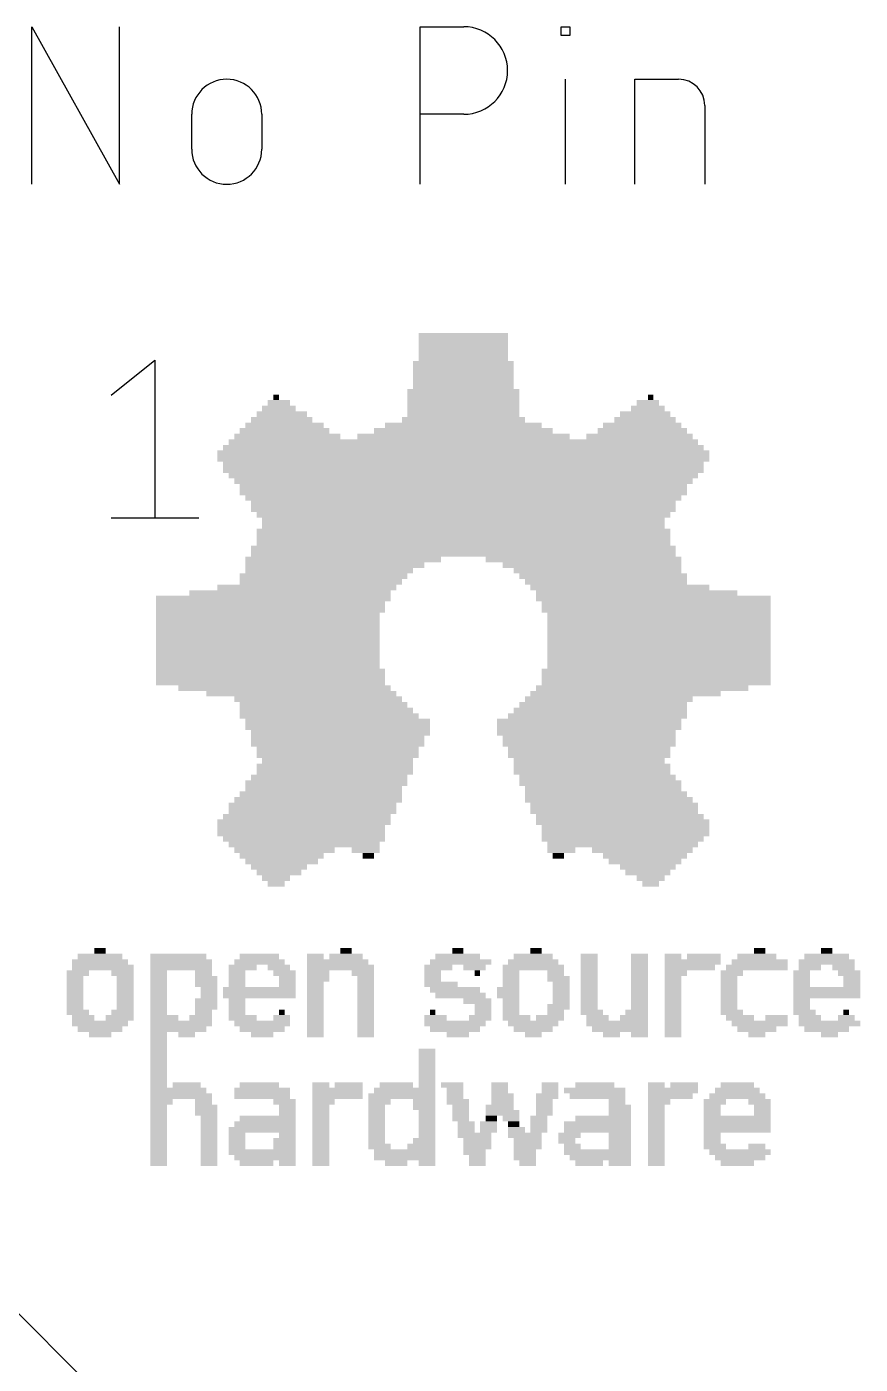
# Model space of a CAD drawing. Extents: x 0 to 71, y 0 to 82.1.
# Drawn here: x 52.12 to 60.45, y 35.46 to 48.83 of the extents above; entities that cross this region are included whole.
import ezdxf

# ---------------------------------------------------------------- set-up
doc = ezdxf.new("R2010")
doc.units = 0
doc.layers.add('20', color=30, linetype='CONTINUOUS')
doc.layers.add('21', color=253, linetype='CONTINUOUS')

# ---------------------------------------------------------------- blocks, each defined once
blk = doc.blocks.new('RECT')
blk.add_solid([(-0.5, -0.5), (0.5, -0.5), (-0.5, 0.5), (0.5, 0.5)])

msp = doc.modelspace()

# ---------------------------------------------------------------- linework, layer by layer
at = {"layer": '20'}
msp.add_line((49.0858, 38.9142), (60.4142, 27.5858), dxfattribs=at)
at = {"layer": '21'}
for p, q in [((52.1716, 47.2504), (52.1716, 48.8252)), ((52.1716, 48.8252), (53.0465, 47.2504)), ((53.0465, 47.2504), (53.0465, 48.8252)), ((56.0527, 47.2504), (56.0527, 48.8252)), ((56.0527, 48.8252), (56.4901, 48.8252)), ((57.4631, 48.7377), (57.4631, 48.8252)), ((57.4631, 48.8252), (57.5506, 48.8252)), ((57.5506, 48.8252), (57.5506, 48.7377)), ((57.5506, 48.7377), (57.4631, 48.7377)), ((57.5068, 47.2504), (57.5068, 48.3002)), ((58.199, 47.2504), (58.199, 48.3002)), ((58.199, 48.3002), (58.6364, 48.3002)), ((58.8989, 48.0378), (58.8989, 47.2504)), ((53.7701, 47.6003), (53.7701, 47.9503)), ((54.47, 47.9503), (54.47, 47.6003)), ((56.4901, 47.9503), (56.0527, 47.9503)), ((52.9654, 45.1414), (53.4028, 45.4914)), ((53.4028, 45.4914), (53.4028, 43.9166)), ((52.9654, 43.9166), (53.8402, 43.9166))]:
    msp.add_line(p, q, dxfattribs=at)
for centre, radius, start, end in [((56.4901, 48.3877), 0.4374, 270, 90), ((54.1201, 47.9503), 0.35, 0, 180), ((58.6364, 48.0378), 0.2625, 0, 90), ((54.1201, 47.6003), 0.35, 180, 0)]:
    msp.add_arc(centre, radius, start, end, dxfattribs=at)

# ---------------------------------------------------------------- block references
at = {"layer": '21', "yscale": 0.0559}
for p, xscale in [((56.4858, 45.7352), 0.8941), ((56.4858, 45.6794), 0.8941), ((56.4858, 45.6235), 0.8941), ((56.4858, 45.5676), 0.8941), ((56.4858, 45.4558), 1.0058), ((56.4858, 45.5117), 0.8941), ((56.4858, 45.4), 1.0058), ((56.4858, 45.3441), 1.0058), ((56.4858, 45.1764), 1.1176), ((56.4858, 45.2882), 1.0058), ((56.4858, 45.2323), 1.0058), ((54.6418, 45.0647), 0.2235), ((54.6138, 45.1206), 0.0559), ((56.4858, 45.1206), 1.1176), ((56.4858, 45.0647), 1.1176), ((58.3298, 45.0647), 0.2235), ((58.3578, 45.1206), 0.0559), ((54.6697, 44.897), 0.6147), ((54.6697, 44.9529), 0.5029), ((54.6418, 45.0088), 0.3353), ((56.4858, 44.897), 1.2294), ((56.4858, 45.0088), 1.1176), ((56.4858, 44.9529), 1.1176), ((58.3019, 44.897), 0.6147), ((58.3019, 44.9529), 0.5029), ((58.3298, 45.0088), 0.3353), ((54.6976, 44.7853), 0.8941), ((54.6976, 44.8412), 0.7823), ((56.4858, 44.7853), 1.7882), ((56.4858, 44.8412), 1.5646), ((58.2739, 44.7853), 0.8941), ((58.2739, 44.8412), 0.7823), ((56.4858, 44.6735), 4.6939), ((54.7256, 44.7294), 1.0617), ((56.4858, 44.7294), 2.1234), ((58.246, 44.7294), 1.0617), ((56.4858, 44.5618), 4.9174), ((56.4858, 44.5059), 4.9174), ((56.4858, 44.6176), 4.8057), ((56.4858, 44.45), 4.8057), ((56.4858, 44.3941), 4.8057), ((56.4858, 44.3382), 4.6939), ((56.4858, 44.2824), 4.5822), ((56.4858, 44.2265), 4.4704), ((56.4858, 44.1706), 4.4704), ((56.4858, 44.1147), 4.3586), ((56.4858, 44.0588), 4.2469), ((56.4858, 44.003), 4.2469), ((56.4858, 43.9471), 4.1351), ((56.4858, 43.8912), 4.0234), ((56.4858, 43.8353), 4.0234), ((56.4858, 43.7794), 4.1351), ((56.4858, 43.7236), 4.1351), ((56.4858, 43.6118), 4.2469), ((56.4858, 43.6677), 4.1351), ((55.2005, 43.4442), 1.7882), ((55.2844, 43.5), 1.9558), ((56.4858, 43.5559), 4.2469), ((57.6872, 43.5), 1.9558), ((57.771, 43.4442), 1.7882), ((55.0888, 43.3324), 1.6764), ((55.1447, 43.3883), 1.6764), ((57.8269, 43.3883), 1.6764), ((57.8828, 43.3324), 1.6764), ((54.7535, 43.1648), 2.0117), ((54.9212, 43.2206), 1.7882), ((55.0609, 43.2765), 1.6205), ((57.9107, 43.2765), 1.6205), ((58.0504, 43.2206), 1.7882), ((58.2181, 43.1648), 2.0117), ((54.5579, 43.053), 2.2911), ((54.5859, 43.1089), 2.347), ((58.3857, 43.1089), 2.347), ((58.4137, 43.053), 2.2911), ((54.5579, 42.9971), 2.2911), ((54.53, 42.9412), 2.2352), ((58.4137, 42.9971), 2.2911), ((58.4416, 42.9412), 2.2352), ((54.53, 42.8854), 2.2352), ((54.53, 42.8295), 2.2352), ((54.53, 42.7736), 2.2352), ((58.4416, 42.8854), 2.2352), ((58.4416, 42.8295), 2.2352), ((58.4416, 42.7736), 2.2352), ((54.53, 42.7177), 2.2352), ((54.53, 42.6618), 2.2352), ((58.4416, 42.7177), 2.2352), ((58.4416, 42.6618), 2.2352), ((54.53, 42.606), 2.2352), ((54.53, 42.5501), 2.2352), ((54.53, 42.4942), 2.2352), ((58.4416, 42.606), 2.2352), ((58.4416, 42.5501), 2.2352), ((58.4416, 42.4942), 2.2352), ((54.5579, 42.3824), 2.2911), ((54.53, 42.4383), 2.2352), ((58.4137, 42.3824), 2.2911), ((58.4416, 42.4383), 2.2352), ((54.5579, 42.3266), 2.2911), ((54.5579, 42.2707), 2.2911), ((58.4137, 42.3266), 2.2911), ((58.4137, 42.2707), 2.2911), ((54.6976, 42.2148), 2.1234), ((54.8653, 42.1589), 1.8999), ((55.0329, 42.103), 1.6764), ((57.9387, 42.103), 1.6764), ((58.1063, 42.1589), 1.8999), ((58.2739, 42.2148), 2.1234), ((55.0888, 42.0472), 1.6764), ((55.1167, 41.9913), 1.7323), ((57.8549, 41.9913), 1.7323), ((57.8828, 42.0472), 1.6764), ((55.1447, 41.9354), 1.7882), ((55.2285, 41.8795), 1.844), ((55.2285, 41.8236), 1.844), ((57.7431, 41.8795), 1.844), ((57.7431, 41.8236), 1.844), ((57.8269, 41.9354), 1.7882), ((55.2564, 41.7678), 1.7882), ((55.2285, 41.7119), 1.7323), ((57.7152, 41.7678), 1.7882), ((57.7431, 41.7119), 1.7323), ((55.2285, 41.656), 1.7323), ((55.2285, 41.6001), 1.6205), ((57.7431, 41.656), 1.7323), ((57.7431, 41.6001), 1.6205), ((55.2285, 41.5442), 1.6205), ((55.2005, 41.4325), 1.5646), ((55.2285, 41.4884), 1.5088), ((57.7431, 41.5442), 1.6205), ((57.7431, 41.4884), 1.5088), ((57.771, 41.4325), 1.5646), ((55.1447, 41.3207), 1.5646), ((55.2005, 41.3766), 1.5646), ((57.771, 41.3766), 1.5646), ((57.8269, 41.3207), 1.5646), ((55.0609, 41.1531), 1.6205), ((55.1167, 41.2648), 1.6205), ((55.0888, 41.209), 1.5646), ((57.8549, 41.2648), 1.6205), ((57.9107, 41.1531), 1.6205), ((57.8828, 41.209), 1.5646), ((54.977, 41.0413), 1.6764), ((55.0329, 41.0972), 1.6764), ((57.9387, 41.0972), 1.6764), ((57.9946, 41.0413), 1.6764), ((54.9212, 40.9296), 1.6764), ((54.977, 40.9854), 1.6764), ((57.9946, 40.9854), 1.6764), ((58.0504, 40.9296), 1.6764), ((54.8932, 40.8737), 1.7323), ((54.8653, 40.8178), 1.6764), ((54.8653, 40.7619), 1.6764), ((58.0784, 40.8737), 1.7323), ((58.1063, 40.8178), 1.6764), ((58.1063, 40.7619), 1.6764), ((54.8932, 40.706), 1.6205), ((54.8932, 40.6502), 1.5088), ((58.0784, 40.706), 1.6205), ((58.0784, 40.6502), 1.5088), ((54.6976, 40.5943), 1.0058), ((54.6697, 40.5384), 0.8382), ((54.6697, 40.4825), 0.7264), ((55.5079, 40.5943), 0.2794), ((55.5358, 40.5384), 0.1118), ((57.4637, 40.5943), 0.2794), ((57.4358, 40.5384), 0.1118), ((58.2739, 40.5943), 1.0058), ((58.3019, 40.5384), 0.8382), ((58.3019, 40.4825), 0.7264), ((54.6418, 40.4266), 0.5588), ((54.6418, 40.3708), 0.447), ((58.3298, 40.4266), 0.5588), ((58.3298, 40.3708), 0.447), ((54.6138, 40.3149), 0.2794), ((54.6138, 40.259), 0.1676), ((58.3578, 40.3149), 0.2794), ((58.3578, 40.259), 0.1676), ((52.8536, 39.5884), 0.1118), ((55.3123, 39.5884), 0.1118), ((56.4299, 39.5884), 0.1118), ((57.2122, 39.5884), 0.1118), ((59.4474, 39.5884), 0.1118), ((60.118, 39.5884), 0.1118), ((52.8536, 39.4767), 0.5588), ((52.8815, 39.4208), 0.6147), ((52.8536, 39.5326), 0.447), ((53.6359, 39.5326), 0.5588), ((53.6639, 39.4767), 0.6147), ((53.6639, 39.4208), 0.6147), ((54.2785, 39.4208), 0.2794), ((54.4462, 39.4767), 0.5029), ((54.4462, 39.5326), 0.3912), ((54.6418, 39.4208), 0.2235), ((55.2285, 39.4767), 0.6147), ((55.2564, 39.4208), 0.6706), ((55.005, 39.5326), 0.1676), ((55.3123, 39.5326), 0.3353), ((56.2343, 39.4208), 0.2794), ((56.4579, 39.4767), 0.6147), ((56.4299, 39.5326), 0.447), ((56.5976, 39.4208), 0.2235), ((57.1843, 39.4208), 0.6147), ((57.1843, 39.4767), 0.5029), ((57.1843, 39.5326), 0.3912), ((57.7431, 39.5326), 0.1676), ((57.7431, 39.4767), 0.1676), ((57.7431, 39.4208), 0.1676), ((58.246, 39.5326), 0.1676), ((58.246, 39.4767), 0.1676), ((58.246, 39.4208), 0.1676), ((58.5813, 39.5326), 0.1676), ((58.7769, 39.4767), 0.5588), ((58.7489, 39.4208), 0.5029), ((58.8886, 39.5326), 0.3353), ((59.4195, 39.4208), 0.6147), ((59.4474, 39.4767), 0.5588), ((59.4195, 39.5326), 0.3912), ((60.118, 39.4767), 0.5588), ((59.9504, 39.4208), 0.2235), ((60.118, 39.5326), 0.447), ((60.2856, 39.4208), 0.2235), ((52.6301, 39.3649), 0.2235), ((52.6021, 39.309), 0.1676), ((53.0771, 39.3649), 0.2235), ((53.1051, 39.309), 0.1676), ((53.4403, 39.3649), 0.1676), ((53.4403, 39.309), 0.1676), ((53.8874, 39.3649), 0.1676), ((53.9153, 39.309), 0.2235), ((54.2227, 39.3649), 0.1676), ((54.2227, 39.309), 0.1676), ((54.6976, 39.3649), 0.2235), ((54.7256, 39.309), 0.1676), ((55.0329, 39.3649), 0.2235), ((55.0329, 39.309), 0.2235), ((55.48, 39.3649), 0.2235), ((55.5079, 39.309), 0.1676), ((56.1785, 39.3649), 0.1676), ((56.1785, 39.309), 0.1676), ((56.6255, 39.3649), 0.0559), ((56.9608, 39.3649), 0.1676), ((56.9608, 39.309), 0.1676), ((57.4078, 39.3649), 0.1676), ((57.4358, 39.309), 0.2235), ((57.7431, 39.3649), 0.1676), ((57.7431, 39.309), 0.1676), ((58.246, 39.3649), 0.1676), ((58.246, 39.309), 0.1676), ((58.6092, 39.3649), 0.2235), ((58.5813, 39.309), 0.1676), ((59.168, 39.3649), 0.2235), ((59.1401, 39.309), 0.1676), ((59.8665, 39.3649), 0.1676), ((59.8665, 39.309), 0.1676), ((60.3415, 39.3649), 0.2235), ((60.3695, 39.309), 0.1676), ((52.6021, 39.2532), 0.1676), ((52.6021, 39.1973), 0.1676), ((53.1051, 39.2532), 0.1676), ((53.1051, 39.1973), 0.1676), ((53.4403, 39.2532), 0.1676), ((53.4403, 39.1973), 0.1676), ((53.9153, 39.2532), 0.2235), ((53.9432, 39.1973), 0.1676), ((54.4462, 39.1973), 0.7264), ((54.2227, 39.2532), 0.1676), ((54.7256, 39.2532), 0.1676), ((55.005, 39.2532), 0.1676), ((55.005, 39.1973), 0.1676), ((55.5079, 39.2532), 0.1676), ((55.5079, 39.1973), 0.1676), ((56.2623, 39.2532), 0.3353), ((56.402, 39.1973), 0.5029), ((56.9328, 39.1973), 0.2235), ((56.9608, 39.2532), 0.1676), ((57.4637, 39.2532), 0.1676), ((57.4637, 39.1973), 0.1676), ((57.7431, 39.2532), 0.1676), ((57.7431, 39.1973), 0.1676), ((58.246, 39.2532), 0.1676), ((58.246, 39.1973), 0.1676), ((58.5813, 39.2532), 0.1676), ((58.5813, 39.1973), 0.1676), ((59.1401, 39.2532), 0.1676), ((59.1401, 39.1973), 0.1676), ((59.8665, 39.2532), 0.1676), ((60.118, 39.1973), 0.6706), ((60.3695, 39.2532), 0.1676), ((52.6021, 39.1414), 0.1676), ((52.6021, 39.0855), 0.1676), ((52.6021, 39.0296), 0.1676), ((53.1051, 39.1414), 0.1676), ((53.1051, 39.0855), 0.1676), ((53.1051, 39.0296), 0.1676), ((53.4403, 39.1414), 0.1676), ((53.4403, 39.0855), 0.1676), ((53.4403, 39.0296), 0.1676), ((53.9153, 39.0855), 0.2235), ((53.9153, 39.0296), 0.2235), ((53.9432, 39.1414), 0.1676), ((54.4462, 39.1414), 0.7264), ((54.2227, 39.0855), 0.1676), ((54.2227, 39.0296), 0.1676), ((55.005, 39.1414), 0.1676), ((55.005, 39.0855), 0.1676), ((55.005, 39.0296), 0.1676), ((55.5079, 39.1414), 0.1676), ((55.5079, 39.0855), 0.1676), ((55.5079, 39.0296), 0.1676), ((56.4579, 39.1414), 0.5029), ((56.6255, 39.0855), 0.2794), ((56.6814, 39.0296), 0.1676), ((56.9328, 39.1414), 0.2235), ((56.9608, 39.0855), 0.1676), ((56.9608, 39.0296), 0.1676), ((57.4358, 39.0296), 0.2235), ((57.4637, 39.1414), 0.1676), ((57.4637, 39.0855), 0.1676), ((57.7431, 39.1414), 0.1676), ((57.7431, 39.0855), 0.1676), ((57.7431, 39.0296), 0.1676), ((58.246, 39.1414), 0.1676), ((58.246, 39.0855), 0.1676), ((58.246, 39.0296), 0.1676), ((58.5813, 39.1414), 0.1676), ((58.5813, 39.0855), 0.1676), ((58.5813, 39.0296), 0.1676), ((59.1401, 39.1414), 0.1676), ((59.1401, 39.0855), 0.1676), ((59.1401, 39.0296), 0.1676), ((60.118, 39.1414), 0.6706), ((59.8665, 39.0855), 0.1676), ((59.8665, 39.0296), 0.1676), ((52.6301, 38.9738), 0.2235), ((52.686, 38.9179), 0.2235), ((53.0492, 38.9179), 0.2794), ((53.0771, 38.9738), 0.2235), ((53.4403, 38.9738), 0.1676), ((53.4962, 38.9179), 0.2794), ((53.8594, 38.9179), 0.2235), ((53.8874, 38.9738), 0.1676), ((54.2785, 38.9179), 0.2794), ((54.2227, 38.9738), 0.1676), ((54.6697, 38.9179), 0.1676), ((54.6697, 38.9738), 0.0559), ((55.005, 38.9738), 0.1676), ((55.005, 38.9179), 0.1676), ((55.5079, 38.9738), 0.1676), ((55.5079, 38.9179), 0.1676), ((56.2064, 38.9179), 0.2235), ((56.1785, 38.9738), 0.0559), ((56.6534, 38.9179), 0.2235), ((56.6814, 38.9738), 0.1676), ((56.9608, 38.9738), 0.1676), ((57.0167, 38.9179), 0.2794), ((57.3519, 38.9179), 0.2794), ((57.4078, 38.9738), 0.1676), ((57.771, 38.9738), 0.2235), ((57.8269, 38.9179), 0.2235), ((58.1901, 38.9179), 0.2794), ((58.2181, 38.9738), 0.2235), ((58.5813, 38.9738), 0.1676), ((58.5813, 38.9179), 0.1676), ((59.168, 38.9738), 0.2235), ((59.2519, 38.9179), 0.2794), ((59.6151, 38.9179), 0.2235), ((59.8945, 38.9738), 0.2235), ((59.9504, 38.9179), 0.2235), ((60.3136, 38.9179), 0.1676), ((60.3136, 38.9738), 0.0559), ((52.8536, 38.862), 0.5588), ((52.8536, 38.8061), 0.447), ((52.8536, 38.7502), 0.2235), ((53.6639, 38.862), 0.6147), ((53.6359, 38.8061), 0.5588), ((53.4403, 38.7502), 0.1676), ((53.7197, 38.7502), 0.1676), ((54.4741, 38.862), 0.5588), ((54.4741, 38.8061), 0.447), ((54.4741, 38.7502), 0.2235), ((55.005, 38.862), 0.1676), ((55.005, 38.8061), 0.1676), ((55.005, 38.7502), 0.1676), ((55.5079, 38.862), 0.1676), ((55.5079, 38.8061), 0.1676), ((55.5079, 38.7502), 0.1676), ((56.402, 38.862), 0.6147), ((56.402, 38.8061), 0.5029), ((56.4299, 38.7502), 0.2235), ((57.1843, 38.862), 0.5029), ((57.1843, 38.8061), 0.3912), ((57.1843, 38.7502), 0.1676), ((58.0225, 38.862), 0.6147), ((58.0504, 38.8061), 0.5588), ((57.9666, 38.7502), 0.1676), ((58.246, 38.7502), 0.1676), ((58.5813, 38.862), 0.1676), ((58.5813, 38.8061), 0.1676), ((58.5813, 38.7502), 0.1676), ((59.4474, 38.862), 0.5588), ((59.4195, 38.8061), 0.3912), ((59.4195, 38.7502), 0.1676), ((60.1459, 38.862), 0.6147), ((60.118, 38.8061), 0.447), ((60.1459, 38.7502), 0.1676), ((53.4403, 38.6944), 0.1676), ((53.4403, 38.6385), 0.1676), ((53.4403, 38.5826), 0.1676), ((53.4403, 38.5267), 0.1676), ((56.1226, 38.5826), 0.1676), ((56.1226, 38.5267), 0.1676), ((53.4403, 38.4708), 0.1676), ((53.4403, 38.415), 0.1676), ((53.4403, 38.3591), 0.1676), ((56.1226, 38.4708), 0.1676), ((56.1226, 38.415), 0.1676), ((56.1226, 38.3591), 0.1676), ((53.4403, 38.3032), 0.1676), ((53.4403, 38.2473), 0.1676), ((53.7197, 38.2473), 0.2794), ((54.4462, 38.2473), 0.3912), ((55.0609, 38.2473), 0.1676), ((55.3403, 38.2473), 0.2794), ((55.8152, 38.2473), 0.3353), ((56.1226, 38.3032), 0.1676), ((56.1226, 38.2473), 0.1676), ((56.374, 38.2473), 0.2235), ((56.849, 38.2473), 0.1676), ((57.3519, 38.2473), 0.1676), ((57.799, 38.2473), 0.3912), ((58.4137, 38.2473), 0.1676), ((58.693, 38.2473), 0.2794), ((59.2239, 38.2473), 0.3353), ((53.6359, 38.1914), 0.5588), ((53.6639, 38.1356), 0.6147), ((53.4683, 38.0797), 0.2235), ((53.8874, 38.0797), 0.1676), ((54.4741, 38.1914), 0.5588), ((54.4741, 38.1356), 0.5588), ((54.6976, 38.0797), 0.2235), ((55.2285, 38.1914), 0.5029), ((55.2285, 38.1356), 0.5029), ((55.0888, 38.0797), 0.2235), ((55.8711, 38.1356), 0.6706), ((55.6476, 38.0797), 0.2235), ((55.8991, 38.1914), 0.6147), ((56.0946, 38.0797), 0.2235), ((56.402, 38.1914), 0.1676), ((56.402, 38.1356), 0.1676), ((56.4299, 38.0797), 0.2235), ((56.849, 38.1914), 0.1676), ((56.877, 38.1356), 0.2235), ((56.877, 38.0797), 0.2235), ((57.324, 38.1356), 0.2235), ((57.2961, 38.0797), 0.1676), ((57.3519, 38.1914), 0.1676), ((57.799, 38.1914), 0.6147), ((57.8269, 38.1356), 0.5588), ((58.0225, 38.0797), 0.1676), ((58.5813, 38.1914), 0.5029), ((58.5534, 38.1356), 0.447), ((58.4416, 38.0797), 0.2235), ((59.0004, 38.0797), 0.2235), ((59.2239, 38.1356), 0.5588), ((59.2239, 38.1914), 0.447), ((59.4474, 38.0797), 0.2235), ((53.4403, 38.0238), 0.1676), ((53.4403, 37.9679), 0.1676), ((53.9153, 38.0238), 0.2235), ((53.9153, 37.9679), 0.2235), ((54.7256, 38.0238), 0.1676), ((54.7256, 37.9679), 0.1676), ((55.0609, 38.0238), 0.1676), ((55.0609, 37.9679), 0.1676), ((55.6197, 38.0238), 0.1676), ((55.6197, 37.9679), 0.1676), ((56.0946, 38.0238), 0.2235), ((56.1226, 37.9679), 0.1676), ((56.4579, 38.0238), 0.1676), ((56.4579, 37.9679), 0.1676), ((56.849, 38.0238), 0.2794), ((56.877, 37.9679), 0.3353), ((57.2961, 38.0238), 0.1676), ((57.2961, 37.9679), 0.1676), ((58.0504, 38.0238), 0.2235), ((58.0504, 37.9679), 0.2235), ((58.4137, 38.0238), 0.1676), ((58.4137, 37.9679), 0.1676), ((58.9725, 38.0238), 0.1676), ((58.9725, 37.9679), 0.1676), ((59.4754, 38.0238), 0.1676), ((59.4754, 37.9679), 0.1676), ((53.4403, 37.912), 0.1676), ((53.4403, 37.8562), 0.1676), ((53.9432, 37.912), 0.1676), ((53.9432, 37.8562), 0.1676), ((54.5021, 37.8562), 0.6147), ((54.53, 37.912), 0.5588), ((55.0609, 37.912), 0.1676), ((55.0609, 37.8562), 0.1676), ((55.6197, 37.912), 0.1676), ((55.6197, 37.8562), 0.1676), ((56.1226, 37.912), 0.1676), ((56.1226, 37.8562), 0.1676), ((56.4579, 37.912), 0.1676), ((56.5137, 37.8562), 0.1676), ((56.7373, 37.8562), 0.1676), ((56.7652, 37.912), 0.1118), ((56.9608, 37.912), 0.1676), ((56.9887, 37.8562), 0.1118), ((57.2402, 37.912), 0.1676), ((57.2402, 37.8562), 0.1676), ((57.8269, 37.8562), 0.6706), ((57.8828, 37.912), 0.5588), ((58.4137, 37.912), 0.1676), ((58.4137, 37.8562), 0.1676), ((59.2239, 37.912), 0.6706), ((59.2239, 37.8562), 0.6706), ((53.4403, 37.8003), 0.1676), ((53.4403, 37.7444), 0.1676), ((53.4403, 37.6885), 0.1676), ((53.9432, 37.8003), 0.1676), ((53.9432, 37.7444), 0.1676), ((53.9432, 37.6885), 0.1676), ((54.4741, 37.8003), 0.6706), ((54.2227, 37.7444), 0.1676), ((54.2227, 37.6885), 0.1676), ((54.6976, 37.6885), 0.2235), ((54.7256, 37.7444), 0.1676), ((55.0609, 37.8003), 0.1676), ((55.0609, 37.7444), 0.1676), ((55.0609, 37.6885), 0.1676), ((55.6197, 37.8003), 0.1676), ((55.6197, 37.7444), 0.1676), ((55.6197, 37.6885), 0.1676), ((56.0946, 37.6885), 0.2235), ((56.1226, 37.8003), 0.1676), ((56.1226, 37.7444), 0.1676), ((56.5137, 37.8003), 0.1676), ((56.5976, 37.7444), 0.3353), ((56.6255, 37.6885), 0.2794), ((56.7373, 37.8003), 0.1676), ((57.1005, 37.7444), 0.3353), ((57.0167, 37.8003), 0.1676), ((57.1284, 37.6885), 0.2794), ((57.2402, 37.8003), 0.1676), ((57.5475, 37.7444), 0.2235), ((57.5196, 37.6885), 0.1676), ((57.8269, 37.8003), 0.6706), ((58.0504, 37.7444), 0.2235), ((58.0504, 37.6885), 0.2235), ((58.4137, 37.8003), 0.1676), ((58.4137, 37.7444), 0.1676), ((58.4137, 37.6885), 0.1676), ((59.2239, 37.8003), 0.6706), ((58.9725, 37.7444), 0.1676), ((58.9725, 37.6885), 0.1676), ((53.4403, 37.6326), 0.1676), ((53.4403, 37.5768), 0.1676), ((53.9432, 37.6326), 0.1676), ((53.9432, 37.5768), 0.1676), ((54.4741, 37.5768), 0.6706), ((54.2227, 37.6326), 0.1676), ((54.6976, 37.6326), 0.2235), ((55.0609, 37.6326), 0.1676), ((55.0609, 37.5768), 0.1676), ((55.6476, 37.6326), 0.2235), ((55.8991, 37.5768), 0.6147), ((56.0667, 37.6326), 0.2794), ((56.6255, 37.6326), 0.2794), ((56.5976, 37.5768), 0.2235), ((57.1284, 37.6326), 0.2794), ((57.1005, 37.5768), 0.2235), ((57.8269, 37.5768), 0.6706), ((57.5755, 37.6326), 0.1676), ((58.0504, 37.6326), 0.2235), ((58.4137, 37.6326), 0.1676), ((58.4137, 37.5768), 0.1676), ((59.0004, 37.6326), 0.2235), ((59.2519, 37.5768), 0.6147), ((59.4195, 37.6326), 0.1676), ((53.4403, 37.5209), 0.1676), ((53.4403, 37.465), 0.1676), ((53.9432, 37.5209), 0.1676), ((53.9432, 37.465), 0.1676), ((54.5021, 37.5209), 0.6147), ((54.4182, 37.465), 0.3353), ((54.7256, 37.465), 0.1676), ((55.0609, 37.5209), 0.1676), ((55.0609, 37.465), 0.1676), ((55.8991, 37.5209), 0.6147), ((55.8152, 37.465), 0.2235), ((56.1226, 37.465), 0.1676), ((56.6255, 37.5209), 0.1676), ((56.6255, 37.465), 0.1676), ((57.1005, 37.5209), 0.2235), ((57.1284, 37.465), 0.1676), ((57.8549, 37.5209), 0.6147), ((57.7431, 37.465), 0.2794), ((58.0504, 37.465), 0.2235), ((58.4137, 37.5209), 0.1676), ((58.4137, 37.465), 0.1676), ((59.2519, 37.5209), 0.5029), ((59.2239, 37.465), 0.3353)]:
    msp.add_blockref('RECT', p, dxfattribs=dict(at, xscale=xscale))

doc.saveas('drawing.dxf')
